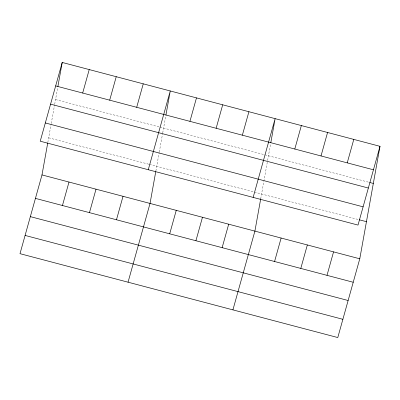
<?xml version="1.0" encoding="UTF-8"?>
<svg xmlns="http://www.w3.org/2000/svg" width="400" height="400" viewBox="0 0 400 400"><rect width="100%" height="100%" fill="white"/><g stroke="black" fill="none" stroke-linecap="round" stroke-linejoin="round"><path stroke-width="0.3" stroke-dasharray="2 1.5" d="M47.815 142.515L51.135 124.06M51.245 123.46L54.575 104.94M54.68 104.34L57.765 87.19M155.865 171.035L159.18 152.58M159.29 151.98L162.62 133.46M162.73 132.86L165.81 115.71M260.73 198.715L267.49 161.14M267.595 160.54L270.68 143.39M55.54 99.56L159.385 126.97M159.985 127.13L264.285 154.66M264.88 154.815L369.155 182.34M48.665 137.8L148.905 164.26M149.51 164.42L253.835 191.955M254.43 192.115L358.705 219.635"/><path stroke-width="0.6" d="M380 146.325L358.01 225.08L40.225 141.205L62.215 62.445L380 146.325L359.775 258.795L337.785 337.555L20 253.675L41.99 174.92L47.71 143.105M57.87 86.6L62.215 62.445M155.755 171.625L150.035 203.435L128.045 282.195M165.92 115.12L170.26 90.965L148.275 169.72M260.73 198.715L254.905 231.115L232.915 309.875M270.785 142.8L275.13 118.645L253.14 197.4M82.675 93.04L89.225 69.575M62.45 205.51L69 182.05M109.69 100.17L116.24 76.705M89.46 212.64L96.015 189.18M136.7 107.3L143.25 83.835M116.475 219.77L123.025 196.305M189.93 121.35L196.48 97.885M169.7 233.82L176.255 210.355M216.145 128.27L222.695 104.805M195.92 240.74L202.47 217.275M242.365 135.19L248.915 111.725M222.135 247.66L228.69 224.195M294.795 149.03L301.35 125.565M274.57 261.5L281.12 238.035M321.015 155.95L327.565 132.485M300.79 268.42L307.34 244.955M347.23 162.87L353.785 139.405M327.005 275.34L333.555 251.875M55.665 85.91L373.45 169.79M369.75 182.495L373.325 183.44M50.57 104.155L368.355 188.035M45.32 122.955L363.105 206.835M359.3 219.795L366.45 221.68M41.99 174.92L359.775 258.795M35.44 198.38L353.225 282.26M30.345 216.63L348.13 300.505M25.095 235.43L342.88 319.305"/></g></svg>
